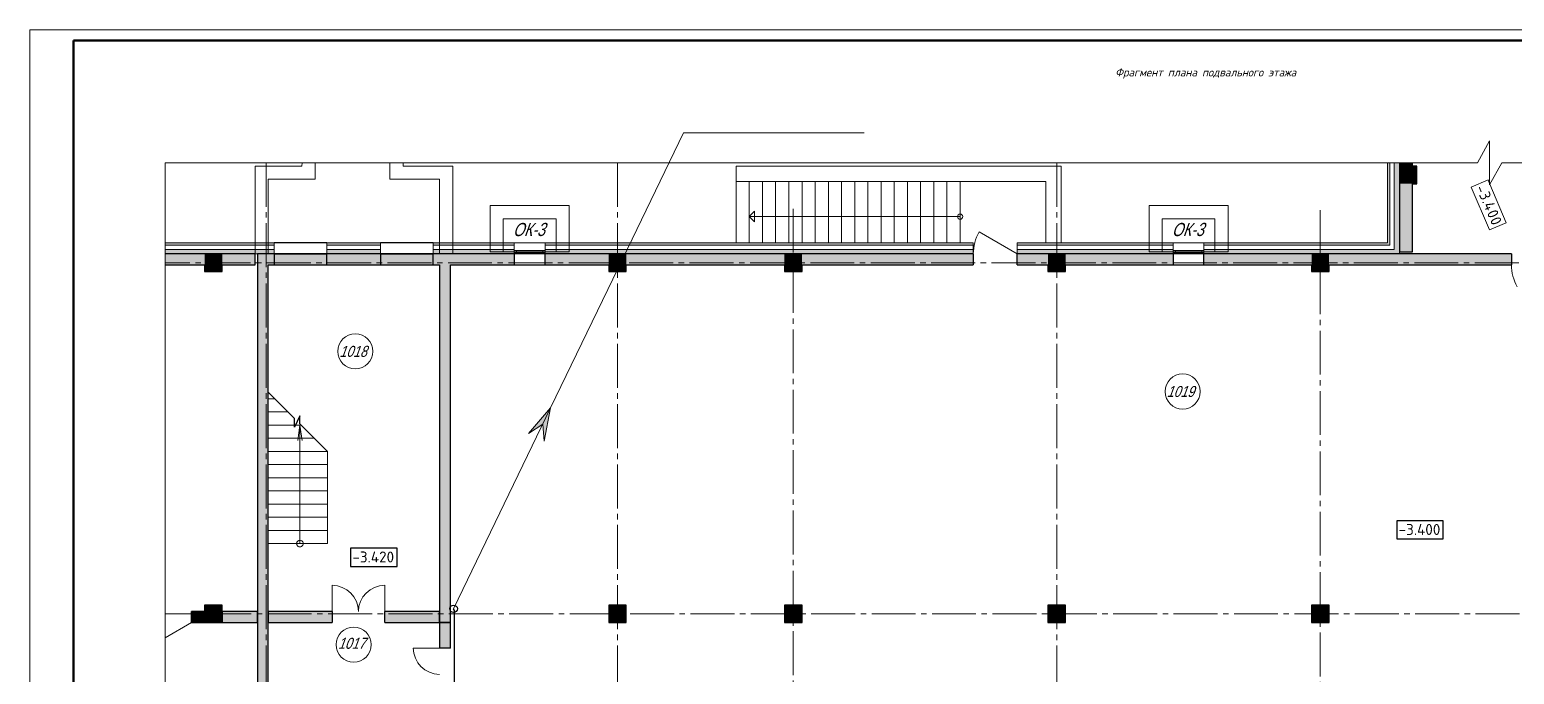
# Model space of a CAD drawing. Header units: millimetres. Extents: x 1949 to 134543, y 1145 to 48705.
# Drawn here: x 1949 to 28988, y 23035 to 34785 of the extents above; entities that cross this region are included whole.
import ezdxf

# ---------------------------------------------------------------- set-up
doc = ezdxf.new("R2010")
doc.units = ezdxf.units.MM
doc.linetypes.add('LTYPE_5', pattern=[1100, 800, -100, 100, -100])
doc.layers.add('.', color=7, linetype='Continuous', lineweight=50)
doc.layers.add('Оси', color=30, linetype='LTYPE_5', lineweight=9)
for name, color, linetype, lineweight, true_color in [('STANDARD', 18, 'Continuous', 25, 0x000000), ('Общий01', 18, 'Continuous', 13, 0x000000), ('Стена', 18, 'Continuous', 50, 0x000000), ('Текст_1_10', 18, 'Continuous', 25, 0x000000)]:
    doc.layers.add(name, color=color, linetype=linetype, lineweight=lineweight, true_color=true_color)
doc.layers.add('АГПТ', color=7, linetype='Continuous')
doc.styles.add('ARIALUNICODEMS', font='ARIALUNI.ttf')
doc.styles.add('GOST-2.304_Type-B_italic', font='GOST_Common Italic.ttf')
doc.styles.add('ISOCPEUR', font='isocpeur.ttf')

# ---------------------------------------------------------------- blocks, each defined once
blk = doc.blocks.new('*U220')
at = {"lineweight": 0}
blk.add_lwpolyline([(-1184, -5), (5, -5), (5, 836), (-1184, 836)], close=True, dxfattribs=at)
at = {"color": 0, "linetype": 'Continuous', "lineweight": 50}
blk.add_lwpolyline([(-1164, 831), (0, 831), (0, 0), (-1164, 0)], close=True, dxfattribs=at)

msp = doc.modelspace()

# ---------------------------------------------------------------- hatches: boundary and pattern name
at = {"layer": '.', "lineweight": 15}
h = msp.add_hatch(color=0, dxfattribs=at)
h.dxf.hatch_style = 1
h.paths.add_polyline_path([(11436, 27891), (11032, 27422), (11292, 27594)])
h.paths.add_polyline_path([(11436, 27891), (11292, 27594), (11320, 27283)])
at = {"layer": 'Оси', "linetype": 'Continuous', "lineweight": 5}
for points in [[(28374, 31832), (28379, 31826), (28387, 31827), (28393, 31832), (28392, 31840), (28361, 31914), (28356, 31920), (28348, 31919), (28342, 31914), (28343, 31906)], [(28459, 31760), (28462, 31749), (28459, 31737), (28453, 31727), (28443, 31721), (28425, 31713), (28413, 31710), (28402, 31713), (28392, 31719), (28386, 31729), (28370, 31766), (28365, 31771), (28357, 31771), (28351, 31766), (28351, 31758), (28367, 31721), (28378, 31705), (28394, 31694), (28414, 31690), (28433, 31694), (28451, 31702), (28470, 31716), (28480, 31736), (28502, 31729), (28525, 31733), (28541, 31744), (28551, 31761), (28555, 31780), (28551, 31799), (28536, 31836), (28530, 31842), (28522, 31841), (28516, 31836), (28517, 31828), (28533, 31791), (28535, 31780), (28533, 31768), (28527, 31758), (28517, 31752), (28505, 31749), (28494, 31752), (28484, 31758), (28478, 31768), (28470, 31786), (28465, 31792), (28457, 31791), (28451, 31786), (28451, 31778)], [(28421, 31646), (28411, 31642), (28405, 31637), (28406, 31629), (28411, 31623), (28419, 31624), (28428, 31628), (28434, 31633), (28434, 31641), (28429, 31647)], [(28472, 31602), (28466, 31597), (28466, 31589), (28490, 31534), (28462, 31522), (28456, 31517), (28457, 31509), (28462, 31503), (28470, 31504), (28497, 31516), (28505, 31497), (28511, 31491), (28518, 31492), (28524, 31497), (28524, 31505), (28516, 31524), (28544, 31535), (28549, 31541), (28549, 31548), (28544, 31554), (28536, 31554), (28508, 31542), (28490, 31585), (28621, 31601), (28623, 31602), (28624, 31602), (28630, 31607), (28629, 31615), (28625, 31620), (28619, 31621), (28474, 31603), (28473, 31603)]]:
    msp.add_hatch(color=252, dxfattribs=at).paths.add_polyline_path(points)
h = msp.add_hatch(color=252, dxfattribs=at)
h.paths.add_polyline_path([(28588, 31372), (28619, 31383), (28649, 31398), (28673, 31415), (28692, 31442), (28692, 31468), (28673, 31487), (28641, 31491), (28612, 31486), (28580, 31475), (28550, 31460), (28527, 31443), (28507, 31416), (28508, 31390), (28526, 31371), (28559, 31367)])
h.paths.add_polyline_path([(28611, 31401), (28589, 31393), (28566, 31388), (28539, 31388), (28526, 31398), (28528, 31414), (28547, 31433), (28566, 31446), (28588, 31456), (28610, 31464), (28633, 31470), (28660, 31470), (28673, 31460), (28671, 31444), (28652, 31425), (28633, 31412)], flags=16)
h = msp.add_hatch(color=252, dxfattribs=at)
h.paths.add_polyline_path([(28642, 31243), (28674, 31254), (28704, 31269), (28727, 31286), (28747, 31313), (28746, 31339), (28728, 31358), (28695, 31362), (28666, 31357), (28635, 31346), (28605, 31331), (28581, 31314), (28561, 31287), (28562, 31261), (28581, 31242), (28613, 31238)])
h.paths.add_polyline_path([(28666, 31273), (28643, 31264), (28621, 31259), (28594, 31259), (28581, 31269), (28583, 31285), (28602, 31304), (28621, 31317), (28643, 31328), (28665, 31336), (28688, 31341), (28715, 31341), (28728, 31331), (28726, 31315), (28707, 31296), (28688, 31283)], flags=16)
at = {"layer": 'Стена', "linetype": 'Continuous', "lineweight": 5}
for points in [[(26719, 30898), (26719, 32359), (26679, 32359), (26679, 30898)], [(26895, 30778), (26895, 32359), (26799, 32359), (26799, 30778)], [(27135, 32298), (27135, 32359), (26895, 32359), (26895, 32298)], [(27215, 32298), (27135, 32298), (26895, 32298), (26895, 31978), (27215, 31978)], [(27135, 30738), (27135, 31978), (26895, 31978), (26895, 30738)], [(4416, 30498), (5135, 30498), (5135, 30698), (4416, 30698)], [(5135, 30378), (5455, 30378), (5455, 30698), (5135, 30698)], [(5455, 30498), (6055, 30498), (6055, 30698), (5455, 30698)], [(6399, 30698), (6399, 30498), (7359, 30498), (7359, 30698)], [(8340, 30698), (8340, 30498), (9300, 30498), (9300, 30698)], [(12495, 30378), (12815, 30378), (12815, 30698), (12495, 30698)], [(12815, 30698), (12815, 30498), (15695, 30498), (15695, 30698)], [(15695, 30378), (16015, 30378), (16015, 30698), (15695, 30698)], [(20495, 30378), (20815, 30378), (20815, 30698), (20495, 30698)], [(25295, 30378), (25615, 30378), (25615, 30698), (25295, 30698)], [(6295, 23978), (6295, 30498), (6095, 30498), (6095, 23978)], [(9615, 23978), (9615, 30498), (9415, 30498), (9415, 23978)], [(5135, 24178), (4896, 24178), (4896, 23978), (5135, 23978)], [(5135, 23978), (5455, 23978), (5455, 24298), (5135, 24298)], [(5455, 23978), (6095, 23978), (6095, 24178), (5455, 24178)], [(12495, 23978), (12815, 23978), (12815, 24298), (12495, 24298)], [(15695, 23978), (16015, 23978), (16015, 24298), (15695, 24298)], [(20495, 23978), (20815, 23978), (20815, 24298), (20495, 24298)], [(25295, 23978), (25615, 23978), (25615, 24298), (25295, 24298)], [(6095, 21098), (6295, 21098), (6295, 23978), (6095, 23978)]]:
    msp.add_hatch(color=252, dxfattribs=at).paths.add_polyline_path(points)
h = msp.add_hatch(color=252, dxfattribs=at)
h.paths.add_polyline_path([(11335, 30858), (19135, 30858), (19135, 30898), (11335, 30898)])
h.paths.add_polyline_path([(10775, 30858), (10775, 30898), (9300, 30898), (9300, 30858)])
h.paths.add_polyline_path([(19935, 30858), (22775, 30858), (22775, 30898), (19935, 30898)])
h.paths.add_polyline_path([(23335, 30898), (23335, 30858), (26719, 30858), (26719, 30898)])
h.paths.add_polyline_path([(7359, 30858), (8340, 30858), (8340, 30898), (7359, 30898)])
h.paths.add_polyline_path([(4416, 30898), (4416, 30858), (6399, 30858), (6399, 30898)])
h = msp.add_hatch(color=252, dxfattribs=at)
h.paths.add_polyline_path([(11335, 30698), (19135, 30698), (19135, 30778), (11335, 30778)])
h.paths.add_polyline_path([(10775, 30698), (10775, 30778), (9300, 30778), (9300, 30698)])
h.paths.add_polyline_path([(19935, 30698), (22775, 30698), (22775, 30778), (19935, 30778)])
h.paths.add_polyline_path([(23335, 30778), (23335, 30698), (26895, 30698), (26895, 30778)])
h.paths.add_polyline_path([(7359, 30698), (8340, 30698), (8340, 30778), (7359, 30778)])
h.paths.add_polyline_path([(4416, 30778), (4416, 30698), (6399, 30698), (6399, 30778)])
h = msp.add_hatch(color=252, dxfattribs=at)
h.paths.add_polyline_path([(8340, 30698), (7359, 30698), (7359, 30498), (8340, 30498)])
h.paths.add_polyline_path([(6095, 30698), (6095, 30498), (6399, 30498), (6399, 30698)])
h.paths.add_polyline_path([(9615, 30698), (9300, 30698), (9300, 30498), (9615, 30498)])
h = msp.add_hatch(color=252, dxfattribs=at)
h.paths.add_polyline_path([(11335, 30498), (12495, 30498), (12495, 30698), (11335, 30698)])
h.paths.add_polyline_path([(9615, 30698), (9615, 30498), (10775, 30498), (10775, 30698)])
h = msp.add_hatch(color=252, dxfattribs=at)
h.paths.add_polyline_path([(20495, 30498), (20495, 30698), (19935, 30698), (19935, 30498)])
h.paths.add_polyline_path([(16015, 30498), (19135, 30498), (19135, 30698), (16015, 30698)])
h = msp.add_hatch(color=252, dxfattribs=at)
h.paths.add_polyline_path([(23335, 30498), (25295, 30498), (25295, 30698), (23335, 30698)])
h.paths.add_polyline_path([(20815, 30698), (20815, 30498), (22775, 30498), (22775, 30698)])
h = msp.add_hatch(color=252, dxfattribs=at)
h.paths.add_polyline_path([(25615, 30498), (28935, 30498), (28935, 30698), (25615, 30698)])
h.paths.add_polyline_path([(29735, 30698), (29735, 30498), (30095, 30498), (30095, 30698)])
h = msp.add_hatch(color=252, dxfattribs=at)
h.paths.add_polyline_path([(6295, 23978), (7456, 23978), (7456, 24178), (6295, 24178)])
h.paths.add_polyline_path([(8416, 24178), (8416, 23978), (9415, 23978), (9415, 24178)])
h = msp.add_hatch(color=252, dxfattribs=at)
h.paths.add_polyline_path([(9615, 21258), (9615, 22555), (9415, 22555), (9415, 21258)])
h.paths.add_polyline_path([(9415, 23515), (9615, 23515), (9615, 23978), (9415, 23978)])
h.paths.add_polyline_path([(9615, 19618), (9615, 20298), (9415, 20298), (9415, 19618)])

# ---------------------------------------------------------------- linework, layer by layer
at = {"layer": 'STANDARD', "color": 252, "linetype": 'Continuous', "lineweight": 5}
for p, q in [((28315, 32359), (28539, 32759)), ((28539, 31959), (28539, 32759)), ((4416, 32359), (4416, 19311)), ((4416, 32359), (28315, 32359)), ((6055, 30698), (6055, 32298)), ((6055, 32298), (6908, 32298)), ((6908, 32298), (6909, 32359)), ((7146, 32058), (7149, 32359)), ((8509, 32359), (8506, 32058)), ((8749, 32359), (8748, 32298)), ((8748, 32298), (9655, 32298)), ((9655, 32298), (9655, 30698)), ((14815, 32298), (20735, 32298)), ((14815, 32298), (14815, 32018)), ((20735, 32298), (20735, 30906)), ((28764, 32359), (28539, 31959)), ((28764, 32359), (41308, 32359)), ((6295, 32058), (7146, 32058)), ((6295, 30698), (6295, 32058)), ((8506, 32058), (9415, 32058)), ((9415, 32058), (9415, 30698)), ((14815, 32018), (20455, 32018)), ((14815, 32018), (14815, 30906)), ((15055, 32018), (15055, 30906)), ((15295, 32018), (15295, 30906)), ((15535, 32018), (15535, 30906)), ((15775, 32018), (15775, 30906)), ((16015, 32018), (16015, 30906)), ((16255, 32018), (16255, 30906)), ((16495, 32018), (16495, 30906)), ((16735, 32018), (16735, 30906)), ((16975, 32018), (16975, 30906)), ((17215, 32018), (17215, 30906)), ((17455, 32018), (17455, 30906)), ((17695, 32018), (17695, 30906)), ((17935, 32018), (17935, 30906)), ((18175, 32018), (18175, 30906)), ((18415, 32018), (18415, 30906)), ((18655, 32018), (18655, 30906)), ((18895, 32018), (18895, 30906)), ((20455, 32018), (20455, 30906)), ((10335, 31578), (11775, 31578)), ((10335, 30738), (10335, 31578)), ((11775, 31578), (11775, 30738)), ((15055, 31378), (15151, 31474)), ((18895, 31378), (15055, 31378)), ((15151, 31282), (15055, 31378)), ((15151, 31474), (15151, 31282)), ((22335, 31578), (23775, 31578)), ((22335, 30738), (22335, 31578)), ((23775, 31578), (23775, 30738)), ((10575, 30738), (10575, 31338)), ((10575, 31338), (11535, 31338)), ((11535, 31338), (11535, 30738)), ((22575, 31338), (23535, 31338)), ((22575, 30738), (22575, 31338)), ((23535, 31338), (23535, 30738)), ((6295, 30698), (6055, 30698)), ((9415, 30698), (9655, 30698)), ((11775, 30738), (10335, 30738)), ((23775, 30738), (22335, 30738))]:
    msp.add_line(p, q, dxfattribs=at)
at = {"layer": 'STANDARD', "color": 252, "linetype": 'Continuous', "lineweight": 25}
for p, q in [((6772, 27701), (6295, 28178)), ((6871, 27746), (6772, 27542)), ((6772, 27542), (6772, 27701)), ((6871, 27602), (6871, 27746)), ((7375, 27098), (6871, 27602))]:
    msp.add_line(p, q, dxfattribs=at)
at = {"layer": 'STANDARD', "color": 252, "linetype": 'Continuous', "lineweight": 13}
for p, q in [((6295, 28178), (6295, 25418)), ((6295, 28058), (6415, 28058)), ((6295, 27818), (6655, 27818)), ((6295, 27578), (6895, 27578)), ((6295, 27338), (7135, 27338)), ((6871, 27578), (6831, 27298)), ((6871, 25418), (6871, 27578)), ((6871, 27578), (6871, 27278)), ((6911, 27298), (6871, 27578)), ((6295, 27098), (7375, 27098)), ((7375, 27098), (7375, 25418)), ((6295, 26858), (7375, 26858)), ((6295, 26618), (7375, 26618)), ((6295, 26378), (7375, 26378)), ((6295, 26138), (7375, 26138)), ((6295, 25898), (7375, 25898)), ((6295, 25658), (7375, 25658)), ((6295, 25418), (7375, 25418)), ((6813, 25434), (6811, 25424)), ((6811, 25424), (6811, 25415)), ((6816, 25443), (6813, 25434)), ((6821, 25452), (6816, 25443)), ((6827, 25459), (6821, 25452)), ((6834, 25466), (6827, 25459)), ((6843, 25471), (6834, 25466)), ((6851, 25475), (6843, 25471)), ((6861, 25478), (6851, 25475)), ((6871, 25478), (6861, 25478)), ((6875, 25478), (6871, 25478)), ((6885, 25477), (6875, 25478)), ((6894, 25474), (6885, 25477)), ((6903, 25469), (6894, 25474)), ((6911, 25463), (6903, 25469)), ((6917, 25456), (6911, 25463)), ((6923, 25448), (6917, 25456)), ((6927, 25439), (6923, 25448)), ((6930, 25430), (6927, 25439)), ((6931, 25420), (6930, 25430)), ((6930, 25410), (6931, 25420)), ((6811, 25415), (6812, 25405)), ((6812, 25405), (6815, 25396)), ((6815, 25396), (6820, 25387)), ((6820, 25387), (6825, 25379)), ((6825, 25379), (6832, 25372)), ((6832, 25372), (6841, 25367)), ((6841, 25367), (6849, 25362)), ((6849, 25362), (6859, 25360)), ((6859, 25360), (6868, 25358)), ((6868, 25358), (6878, 25359)), ((6878, 25359), (6888, 25361)), ((6888, 25361), (6897, 25364)), ((6897, 25364), (6905, 25369)), ((6905, 25369), (6913, 25376)), ((6913, 25376), (6919, 25383)), ((6919, 25383), (6924, 25391)), ((6924, 25391), (6928, 25401)), ((6928, 25401), (6930, 25410))]:
    msp.add_line(p, q, dxfattribs=at)
at = {"layer": 'STANDARD', "color": 252, "linetype": 'Continuous', "lineweight": 5}
msp.add_circle((18895, 31378), 48, dxfattribs=at)
at = {"layer": 'АГПТ', "lineweight": 15}
msp.add_lwpolyline([(11436, 27891), (12664, 30439), (13854, 32906), (17149, 32906)], dxfattribs=at)
at = {"layer": 'АГПТ', "color": 0, "lineweight": 15}
for points in [[(9670, 24230), (11436, 27891), (11032, 27422), (11292, 27594)], [(9670, 24230), (11436, 27891), (11320, 27283), (11292, 27594)]]:
    msp.add_lwpolyline(points, dxfattribs=at)
at = {"layer": 'АГПТ', "color": 6, "elevation": 949}
msp.add_lwpolyline([(9550, 21635), (9231, 21635), (9231, 22277), (9685, 22277), (9685, 24201), (9670, 24230)], dxfattribs=at)
at = {"layer": 'АГПТ'}
msp.add_circle((9670, 24230), 68, dxfattribs=at)
at = {"layer": 'Общий01', "color": 252, "linetype": 'LTYPE_5', "lineweight": 5}
for p, q in [((6255, 32359), (6255, 4781)), ((12655, 32359), (12655, 4781)), ((20655, 32359), (20655, 4781)), ((15855, 31522), (15855, 4781)), ((25455, 31498), (25455, 4781)), ((42268, 30538), (4416, 30538)), ((42284, 24138), (4416, 24138))]:
    msp.add_line(p, q, dxfattribs=at)
at = {"layer": 'Оси', "color": 252, "linetype": 'Continuous', "lineweight": 5}
for p, q in [((28511, 32046), (28205, 31916)), ((28205, 31916), (28535, 31137)), ((28539, 31980), (28511, 32046)), ((28842, 31267), (28545, 31968)), ((28535, 31137), (28842, 31267))]:
    msp.add_line(p, q, dxfattribs=at)
at = {"layer": 'Оси', "color": 252, "linetype": 'Continuous', "lineweight": 25}
for p, q in [((27695, 25835), (26848, 25835)), ((26848, 25835), (26848, 25502)), ((27695, 25502), (27695, 25835)), ((26848, 25502), (27695, 25502)), ((8639, 25334), (7793, 25334)), ((7793, 25334), (7793, 25001)), ((8639, 25001), (8639, 25334)), ((7793, 25001), (8639, 25001))]:
    msp.add_line(p, q, dxfattribs=at)
at = {"layer": 'Стена', "color": 252, "linetype": 'Continuous', "lineweight": 13}
for p, q in [((26679, 32359), (26679, 30898)), ((26719, 30898), (26719, 32359)), ((26719, 32359), (26719, 30898)), ((26799, 30898), (26799, 32359)), ((26895, 30898), (26895, 32359)), ((6399, 30898), (4416, 30898)), ((4416, 30858), (6399, 30858)), ((6399, 30858), (4416, 30858)), ((6399, 30898), (6399, 30858)), ((6399, 30858), (6399, 30778)), ((7359, 30858), (7359, 30898)), ((8340, 30898), (7359, 30898)), ((7359, 30858), (8340, 30858)), ((8340, 30858), (7359, 30858)), ((7359, 30778), (7359, 30858)), ((8340, 30898), (8340, 30858)), ((8340, 30858), (8340, 30698)), ((9300, 30858), (9300, 30898)), ((10775, 30898), (9300, 30898)), ((9300, 30858), (10775, 30858)), ((10775, 30858), (9300, 30858)), ((9300, 30778), (9300, 30858)), ((10775, 30898), (10775, 30858)), ((10775, 30858), (10775, 30698)), ((11335, 30858), (11335, 30898)), ((19135, 30898), (11335, 30898)), ((11335, 30858), (19135, 30858)), ((19135, 30858), (11335, 30858)), ((11335, 30778), (11335, 30858)), ((19135, 30898), (19135, 30858)), ((19135, 30858), (19135, 30778)), ((19935, 30858), (19935, 30898)), ((22775, 30898), (19935, 30898)), ((19935, 30858), (22775, 30858)), ((22775, 30858), (19935, 30858)), ((19935, 30778), (19935, 30858)), ((22775, 30898), (22775, 30858)), ((22775, 30858), (22775, 30778)), ((23335, 30858), (23335, 30898)), ((26679, 30898), (23335, 30898)), ((23335, 30858), (26719, 30858)), ((26719, 30858), (23335, 30858)), ((23335, 30778), (23335, 30858)), ((26719, 30858), (26719, 30898)), ((26719, 30898), (26719, 30858)), ((26799, 30858), (26799, 30898)), ((26799, 30778), (26799, 30858)), ((26895, 30778), (26895, 30898)), ((4416, 30778), (6399, 30778)), ((4416, 30698), (6399, 30698)), ((6399, 30778), (6399, 30698)), ((7359, 30698), (7359, 30778)), ((8340, 30778), (7359, 30778)), ((7359, 30698), (8340, 30698)), ((9300, 30698), (9300, 30778)), ((10775, 30778), (9300, 30778)), ((9300, 30698), (10775, 30698)), ((11335, 30698), (11335, 30778)), ((19135, 30778), (11335, 30778)), ((11335, 30698), (19135, 30698)), ((19135, 30778), (19135, 30698)), ((19935, 30698), (19935, 30778)), ((22775, 30778), (19935, 30778)), ((19935, 30698), (22775, 30698)), ((22775, 30778), (22775, 30698)), ((23335, 30698), (23335, 30778)), ((23335, 30778), (26799, 30778)), ((23335, 30698), (26895, 30698)), ((26895, 30698), (26895, 30778))]:
    msp.add_line(p, q, dxfattribs=at)
at = {"layer": 'Стена', "color": 252, "linetype": 'Continuous', "lineweight": 25}
for p, q in [((26895, 32359), (26895, 32298)), ((26895, 32298), (26895, 31978)), ((27135, 32298), (27135, 32359)), ((27215, 32298), (27135, 32298)), ((27215, 31978), (27215, 32298)), ((26895, 31978), (26895, 30738)), ((27135, 31978), (27215, 31978)), ((27135, 30738), (27135, 31978)), ((7359, 30898), (6399, 30898)), ((9300, 30898), (8340, 30898)), ((5135, 30698), (4416, 30698)), ((5455, 30698), (5135, 30698)), ((6055, 30698), (5455, 30698)), ((6055, 30498), (6055, 30698)), ((6399, 30698), (6095, 30698)), ((6095, 30698), (6095, 30498)), ((6399, 30698), (7359, 30698)), ((6399, 30698), (6399, 30498)), ((7359, 30698), (6399, 30698)), ((7359, 30498), (7359, 30698)), ((8340, 30698), (7359, 30698)), ((8340, 30698), (9300, 30698)), ((8340, 30698), (8340, 30498)), ((9300, 30698), (8340, 30698)), ((9300, 30498), (9300, 30698)), ((9615, 30698), (9300, 30698)), ((10775, 30698), (9615, 30698)), ((10775, 30698), (10775, 30498)), ((11335, 30698), (10775, 30698)), ((11335, 30498), (11335, 30698)), ((12495, 30698), (11335, 30698)), ((12815, 30698), (12495, 30698)), ((15695, 30698), (12815, 30698)), ((16015, 30698), (15695, 30698)), ((19135, 30698), (16015, 30698)), ((19135, 30698), (19135, 30498)), ((19935, 30498), (19935, 30698)), ((20495, 30698), (19935, 30698)), ((20815, 30698), (20495, 30698)), ((25295, 30698), (20815, 30698)), ((22775, 30698), (22775, 30498)), ((23335, 30498), (23335, 30698)), ((25615, 30698), (25295, 30698)), ((28935, 30698), (25615, 30698)), ((26895, 30738), (27135, 30738)), ((28935, 30698), (28935, 30498)), ((4416, 30498), (5135, 30498)), ((5135, 30498), (5135, 30378)), ((5135, 30378), (5455, 30378)), ((5455, 30378), (5455, 30498)), ((5455, 30498), (6055, 30498)), ((6095, 30498), (6095, 23978)), ((6295, 23978), (6295, 30498)), ((6295, 30498), (6399, 30498)), ((6399, 30498), (7359, 30498)), ((7359, 30498), (8340, 30498)), ((8340, 30498), (9300, 30498)), ((9300, 30498), (9415, 30498)), ((9415, 30498), (9415, 23978)), ((9615, 23978), (9615, 30498)), ((9615, 30498), (10775, 30498)), ((10775, 30498), (11335, 30498)), ((11335, 30498), (12495, 30498)), ((12495, 30498), (12495, 30378)), ((12495, 30378), (12815, 30378)), ((12815, 30498), (15695, 30498)), ((12815, 30378), (12815, 30498)), ((15695, 30498), (15695, 30378)), ((15695, 30378), (16015, 30378)), ((16015, 30378), (16015, 30498)), ((16015, 30498), (19135, 30498)), ((19935, 30498), (20495, 30498)), ((20495, 30498), (20495, 30378)), ((20495, 30378), (20815, 30378)), ((20815, 30498), (22775, 30498)), ((20815, 30378), (20815, 30498)), ((22775, 30498), (23335, 30498)), ((23335, 30498), (25295, 30498)), ((25295, 30498), (25295, 30378)), ((25295, 30378), (25615, 30378)), ((25615, 30378), (25615, 30498)), ((25615, 30498), (28935, 30498)), ((4896, 23978), (4896, 24178)), ((5135, 24178), (4896, 24178)), ((5455, 24298), (5135, 24298)), ((5135, 24298), (5135, 23978)), ((5135, 23978), (5135, 24178)), ((5455, 23978), (5455, 24298)), ((6095, 24178), (5455, 24178)), ((5455, 24178), (5455, 23978)), ((6095, 23978), (6095, 24178)), ((7456, 24178), (6295, 24178)), ((6295, 24178), (6295, 23978)), ((7456, 24178), (7456, 23978)), ((8416, 23978), (8416, 24178)), ((9415, 24178), (8416, 24178)), ((9415, 23978), (9415, 24178)), ((12815, 24298), (12495, 24298)), ((12495, 24298), (12495, 23978)), ((12815, 23978), (12815, 24298)), ((16015, 24298), (15695, 24298)), ((15695, 24298), (15695, 23978)), ((16015, 23978), (16015, 24298)), ((20815, 24298), (20495, 24298)), ((20495, 24298), (20495, 23978)), ((20815, 23978), (20815, 24298)), ((25615, 24298), (25295, 24298)), ((25295, 24298), (25295, 23978)), ((25615, 23978), (25615, 24298)), ((4896, 23978), (5135, 23978)), ((5135, 23978), (5455, 23978)), ((5455, 23978), (6095, 23978)), ((6095, 23978), (6095, 21098)), ((6295, 23978), (7456, 23978)), ((6295, 21098), (6295, 23978)), ((8416, 23978), (9415, 23978)), ((9615, 23978), (9415, 23978)), ((9415, 23978), (9415, 23515)), ((9415, 23978), (9615, 23978)), ((9615, 23515), (9615, 23978)), ((12495, 23978), (12815, 23978)), ((15695, 23978), (16015, 23978)), ((20495, 23978), (20815, 23978)), ((25295, 23978), (25615, 23978)), ((9615, 23515), (9415, 23515))]:
    msp.add_line(p, q, dxfattribs=at)
at = {"layer": 'Стена', "color": 252, "linetype": 'Continuous', "lineweight": 5}
for p, q in [((19935, 30698), (19242, 31098)), ((11335, 30898), (10775, 30898)), ((23335, 30898), (22775, 30898)), ((10775, 30718), (10775, 30758)), ((11335, 30758), (10775, 30758)), ((11335, 30718), (10775, 30718)), ((10775, 30698), (11335, 30698)), ((10815, 30758), (10815, 30718)), ((11295, 30758), (11295, 30718)), ((11295, 30718), (11335, 30718)), ((11335, 30718), (11335, 30758)), ((22775, 30758), (22815, 30758)), ((22775, 30718), (22775, 30758)), ((23335, 30758), (22775, 30758)), ((22815, 30718), (22775, 30718)), ((23335, 30718), (22775, 30718)), ((22775, 30698), (23335, 30698)), ((22815, 30758), (22815, 30718)), ((23335, 30758), (23295, 30758)), ((23295, 30758), (23295, 30718)), ((23295, 30718), (23335, 30718)), ((23335, 30718), (23335, 30758)), ((7456, 24178), (7456, 24658)), ((8416, 24178), (8416, 24658)), ((4896, 23978), (4416, 23701)), ((9415, 23515), (8935, 23515))]:
    msp.add_line(p, q, dxfattribs=at)
for centre, radius, start, end in [((19935, 30698), 800, 150, 180), ((29735, 30498), 800, 180, 210), ((7456, 24178), 480, 0, 90), ((8416, 24178), 480, 90, 180), ((9415, 23515), 480, 180, 270)]:
    msp.add_arc(centre, radius, start, end, dxfattribs=at)
at = {"layer": 'Текст_1_10', "color": 252, "linetype": 'Continuous', "lineweight": 5}
for centre in [(7878, 28922), (22947, 28190), (7849, 23576)]:
    msp.add_circle(centre, 320, dxfattribs=at)

# ---------------------------------------------------------------- block references
at = {"xscale": 40, "yscale": 40, "zscale": 40}
msp.add_blockref('*U220', (49309, 1345), dxfattribs=at)

# ---------------------------------------------------------------- texts
at = {"layer": 'АГПТ', "insert": (21720, 34082), "char_height": 150, "attachment_point": 1, "style": 'GOST-2.304_Type-B_italic'}
msp.add_mtext_dynamic_manual_height_columns('Фрагмент плана подвального этажа', width=8419.95, gutter_width=1, heights=[0], dxfattribs=at)
at = {"layer": 'Общий01', "color": 252, "linetype": 'Continuous', "lineweight": 13, "style": 'ARIALUNICODEMS', "oblique": 20, "width": 0.769231}
for p in [(10748, 31022), (22748, 31022)]:
    msp.add_text('ОК-3', height=240, rotation=0.1824, dxfattribs=at).set_placement(p)
at = {"layer": 'Оси', "color": 252, "linetype": 'Continuous', "lineweight": 25, "style": 'ISOCPEUR'}
for s, p in [('-3.400', (26881, 25575)), ('-3.420', (7826, 25074))]:
    msp.add_text(s, height=200, rotation=360, dxfattribs=at).set_placement(p)
at = {"layer": 'Текст_1_10', "color": 252, "linetype": 'Continuous', "lineweight": 5, "style": 'ARIALUNICODEMS', "oblique": 20, "width": 0.8}
for s, p in [('1018', (7589, 28822)), ('1019', (22657, 28090)), ('1017', (7563, 23501))]:
    msp.add_text(s, height=200, dxfattribs=at).set_placement(p)

doc.saveas('drawing.dxf')
